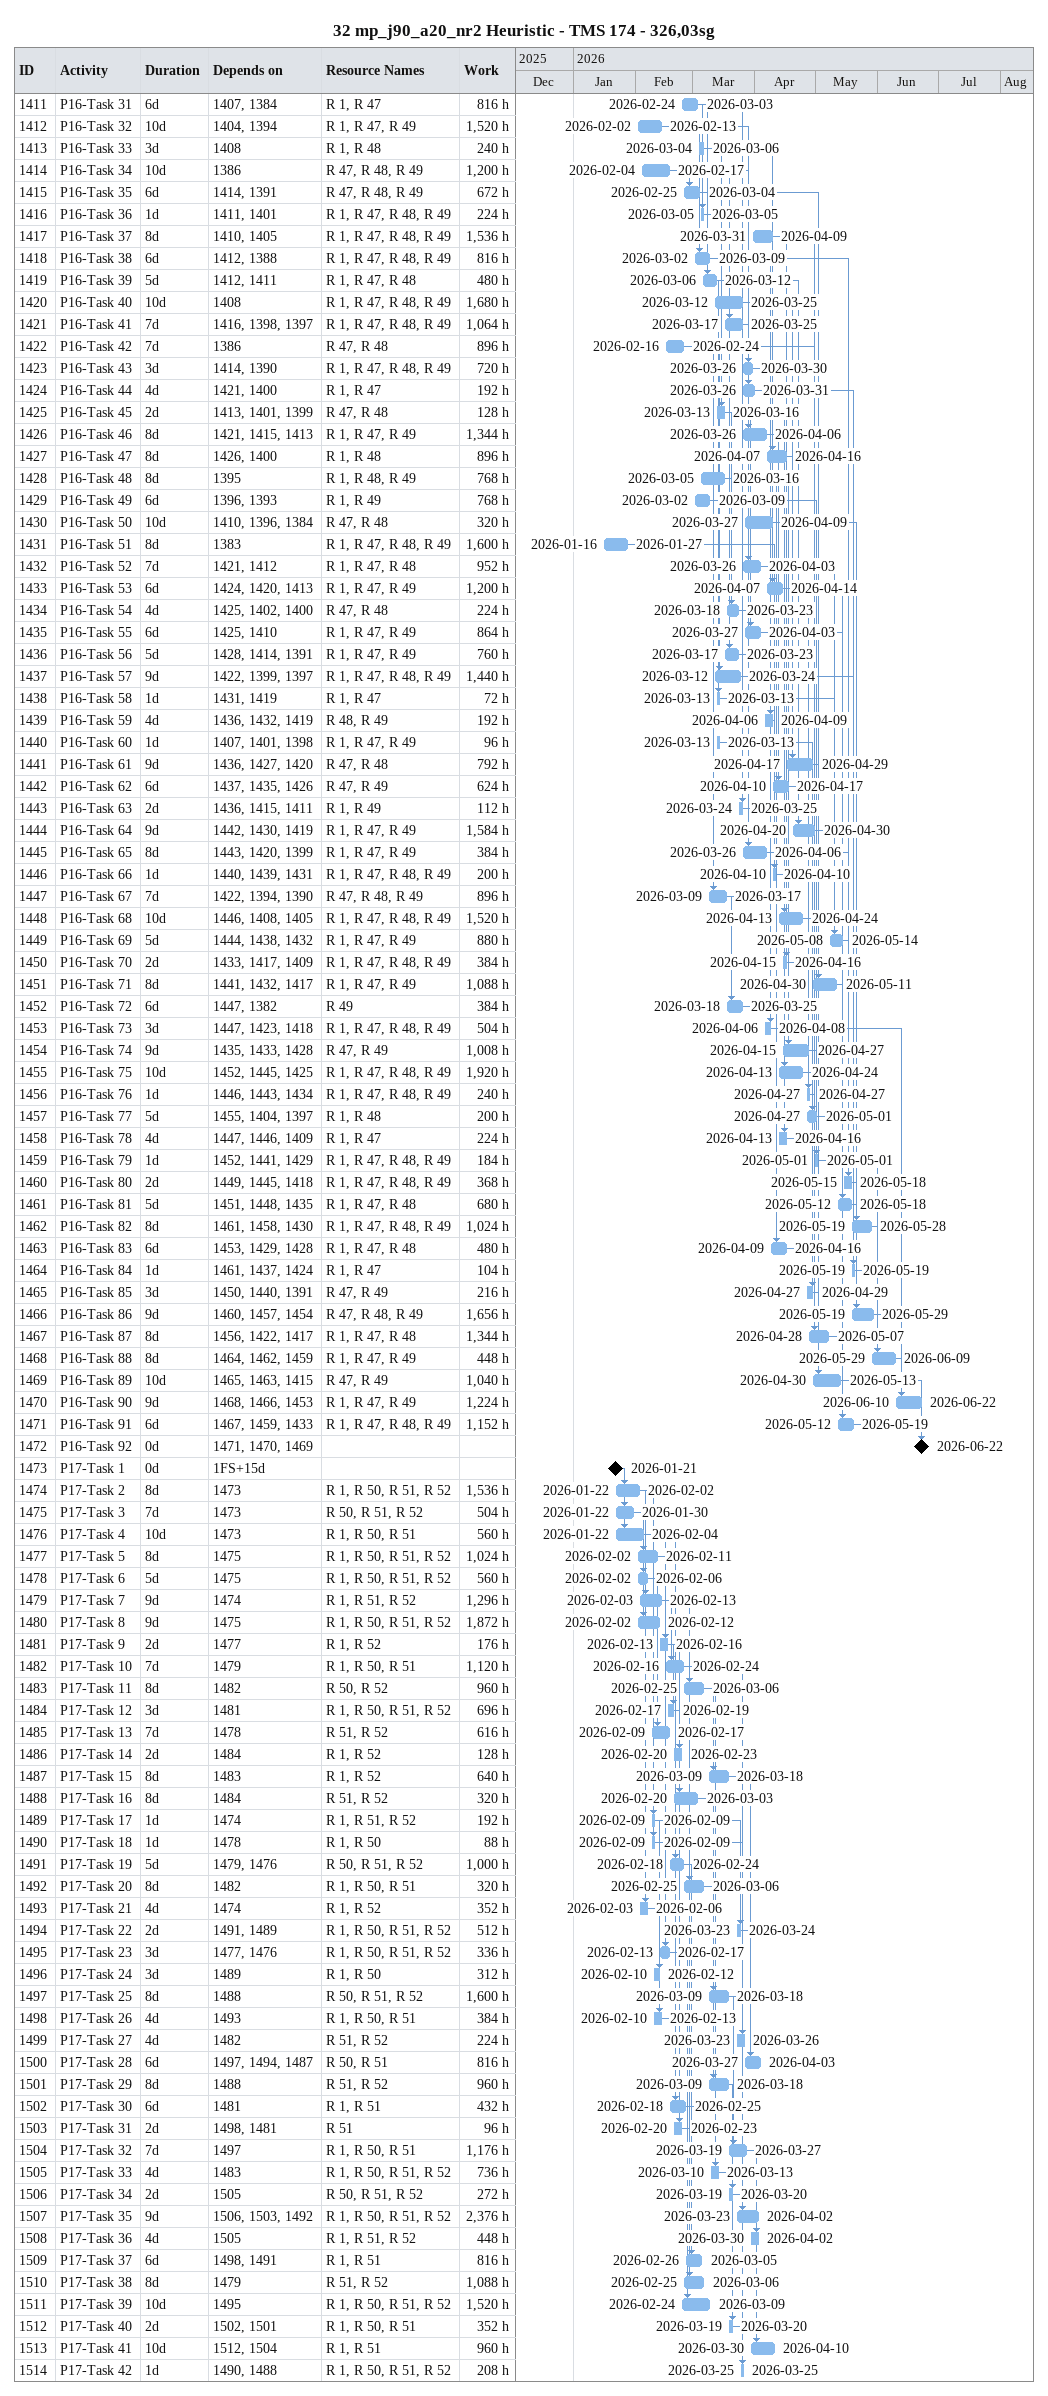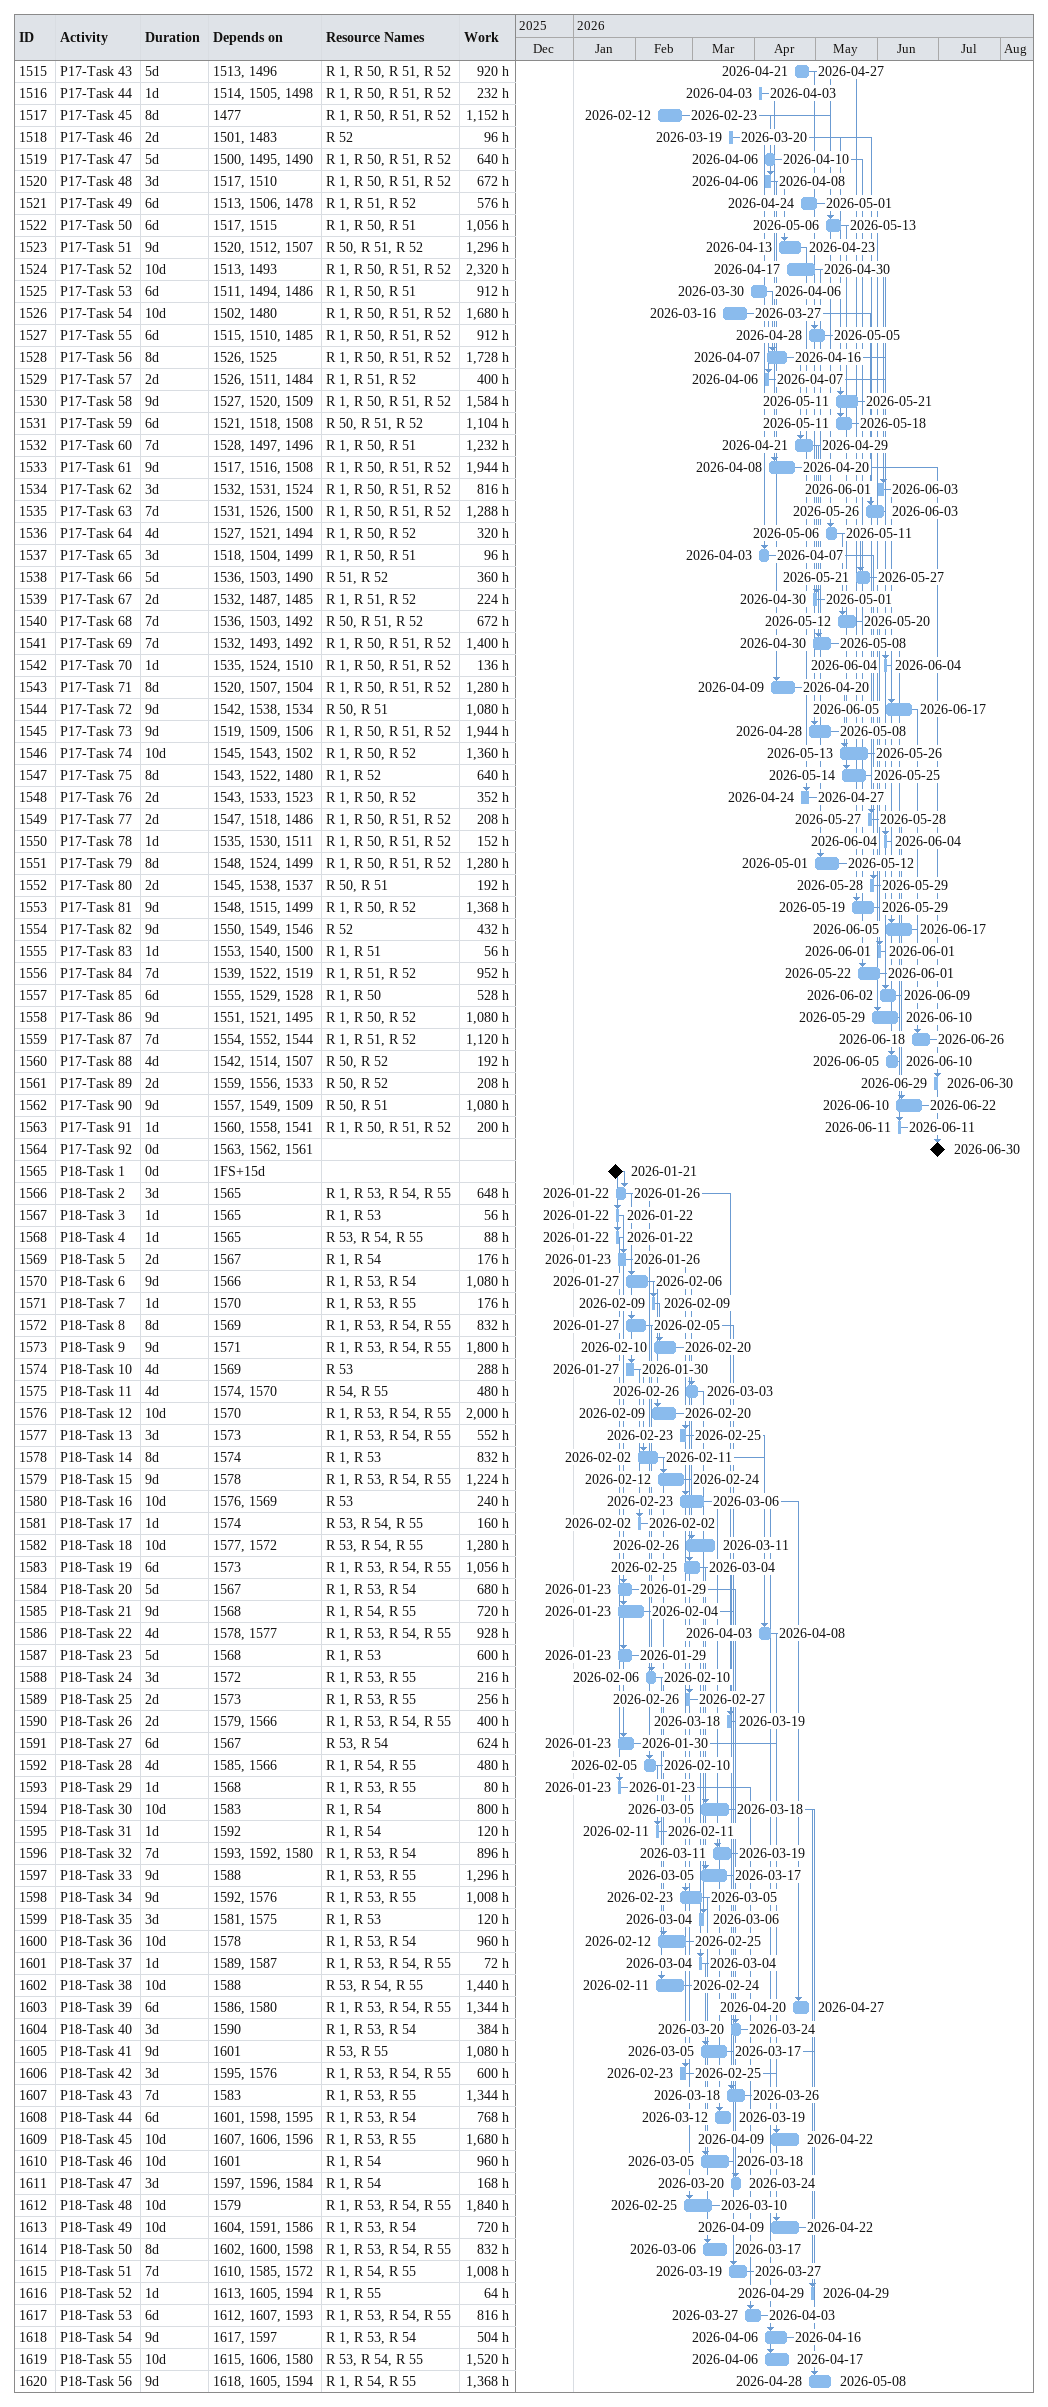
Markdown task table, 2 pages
32 mp_j90_a20_nr2 Heuristic - TMS 174 - 326,03sg

| ID | Task | Duration | Start | Finish | Predecessors | Resources | Work (h) |
|---|---|---|---|---|---|---|---|
| 1411 | P16-Task 31 | 6d | 2026-02-24 | 2026-03-03 | 1407, 1384 | R 1, R 47 | 816 |
| 1412 | P16-Task 32 | 10d | 2026-02-02 | 2026-02-13 | 1404, 1394 | R 1, R 47, R 49 | 1520 |
| 1413 | P16-Task 33 | 3d | 2026-03-04 | 2026-03-06 | 1408 | R 1, R 48 | 240 |
| 1414 | P16-Task 34 | 10d | 2026-02-04 | 2026-02-17 | 1386 | R 47, R 48, R 49 | 1200 |
| 1415 | P16-Task 35 | 6d | 2026-02-25 | 2026-03-04 | 1414, 1391 | R 47, R 48, R 49 | 672 |
| 1416 | P16-Task 36 | 1d | 2026-03-05 | 2026-03-05 | 1411, 1401 | R 1, R 47, R 48, R 49 | 224 |
| 1417 | P16-Task 37 | 8d | 2026-03-31 | 2026-04-09 | 1410, 1405 | R 1, R 47, R 48, R 49 | 1536 |
| 1418 | P16-Task 38 | 6d | 2026-03-02 | 2026-03-09 | 1412, 1388 | R 1, R 47, R 48, R 49 | 816 |
| 1419 | P16-Task 39 | 5d | 2026-03-06 | 2026-03-12 | 1412, 1411 | R 1, R 47, R 48 | 480 |
| 1420 | P16-Task 40 | 10d | 2026-03-12 | 2026-03-25 | 1408 | R 1, R 47, R 48, R 49 | 1680 |
| 1421 | P16-Task 41 | 7d | 2026-03-17 | 2026-03-25 | 1416, 1398, 1397 | R 1, R 47, R 48, R 49 | 1064 |
| 1422 | P16-Task 42 | 7d | 2026-02-16 | 2026-02-24 | 1386 | R 47, R 48 | 896 |
| 1423 | P16-Task 43 | 3d | 2026-03-26 | 2026-03-30 | 1414, 1390 | R 1, R 47, R 48, R 49 | 720 |
| 1424 | P16-Task 44 | 4d | 2026-03-26 | 2026-03-31 | 1421, 1400 | R 1, R 47 | 192 |
| 1425 | P16-Task 45 | 2d | 2026-03-13 | 2026-03-16 | 1413, 1401, 1399 | R 47, R 48 | 128 |
| 1426 | P16-Task 46 | 8d | 2026-03-26 | 2026-04-06 | 1421, 1415, 1413 | R 1, R 47, R 49 | 1344 |
| 1427 | P16-Task 47 | 8d | 2026-04-07 | 2026-04-16 | 1426, 1400 | R 1, R 48 | 896 |
| 1428 | P16-Task 48 | 8d | 2026-03-05 | 2026-03-16 | 1395 | R 1, R 48, R 49 | 768 |
| 1429 | P16-Task 49 | 6d | 2026-03-02 | 2026-03-09 | 1396, 1393 | R 1, R 49 | 768 |
| 1430 | P16-Task 50 | 10d | 2026-03-27 | 2026-04-09 | 1410, 1396, 1384 | R 47, R 48 | 320 |
| 1431 | P16-Task 51 | 8d | 2026-01-16 | 2026-01-27 | 1383 | R 1, R 47, R 48, R 49 | 1600 |
| 1432 | P16-Task 52 | 7d | 2026-03-26 | 2026-04-03 | 1421, 1412 | R 1, R 47, R 48 | 952 |
| 1433 | P16-Task 53 | 6d | 2026-04-07 | 2026-04-14 | 1424, 1420, 1413 | R 1, R 47, R 49 | 1200 |
| 1434 | P16-Task 54 | 4d | 2026-03-18 | 2026-03-23 | 1425, 1402, 1400 | R 47, R 48 | 224 |
| 1435 | P16-Task 55 | 6d | 2026-03-27 | 2026-04-03 | 1425, 1410 | R 1, R 47, R 49 | 864 |
| 1436 | P16-Task 56 | 5d | 2026-03-17 | 2026-03-23 | 1428, 1414, 1391 | R 1, R 47, R 49 | 760 |
| 1437 | P16-Task 57 | 9d | 2026-03-12 | 2026-03-24 | 1422, 1399, 1397 | R 1, R 47, R 48, R 49 | 1440 |
| 1438 | P16-Task 58 | 1d | 2026-03-13 | 2026-03-13 | 1431, 1419 | R 1, R 47 | 72 |
| 1439 | P16-Task 59 | 4d | 2026-04-06 | 2026-04-09 | 1436, 1432, 1419 | R 48, R 49 | 192 |
| 1440 | P16-Task 60 | 1d | 2026-03-13 | 2026-03-13 | 1407, 1401, 1398 | R 1, R 47, R 49 | 96 |
| 1441 | P16-Task 61 | 9d | 2026-04-17 | 2026-04-29 | 1436, 1427, 1420 | R 47, R 48 | 792 |
| 1442 | P16-Task 62 | 6d | 2026-04-10 | 2026-04-17 | 1437, 1435, 1426 | R 47, R 49 | 624 |
| 1443 | P16-Task 63 | 2d | 2026-03-24 | 2026-03-25 | 1436, 1415, 1411 | R 1, R 49 | 112 |
| 1444 | P16-Task 64 | 9d | 2026-04-20 | 2026-04-30 | 1442, 1430, 1419 | R 1, R 47, R 49 | 1584 |
| 1445 | P16-Task 65 | 8d | 2026-03-26 | 2026-04-06 | 1443, 1420, 1399 | R 1, R 47, R 49 | 384 |
| 1446 | P16-Task 66 | 1d | 2026-04-10 | 2026-04-10 | 1440, 1439, 1431 | R 1, R 47, R 48, R 49 | 200 |
| 1447 | P16-Task 67 | 7d | 2026-03-09 | 2026-03-17 | 1422, 1394, 1390 | R 47, R 48, R 49 | 896 |
| 1448 | P16-Task 68 | 10d | 2026-04-13 | 2026-04-24 | 1446, 1408, 1405 | R 1, R 47, R 48, R 49 | 1520 |
| 1449 | P16-Task 69 | 5d | 2026-05-08 | 2026-05-14 | 1444, 1438, 1432 | R 1, R 47, R 49 | 880 |
| 1450 | P16-Task 70 | 2d | 2026-04-15 | 2026-04-16 | 1433, 1417, 1409 | R 1, R 47, R 48, R 49 | 384 |
| 1451 | P16-Task 71 | 8d | 2026-04-30 | 2026-05-11 | 1441, 1432, 1417 | R 1, R 47, R 49 | 1088 |
| 1452 | P16-Task 72 | 6d | 2026-03-18 | 2026-03-25 | 1447, 1382 | R 49 | 384 |
| 1453 | P16-Task 73 | 3d | 2026-04-06 | 2026-04-08 | 1447, 1423, 1418 | R 1, R 47, R 48, R 49 | 504 |
| 1454 | P16-Task 74 | 9d | 2026-04-15 | 2026-04-27 | 1435, 1433, 1428 | R 47, R 49 | 1008 |
| 1455 | P16-Task 75 | 10d | 2026-04-13 | 2026-04-24 | 1452, 1445, 1425 | R 1, R 47, R 48, R 49 | 1920 |
| 1456 | P16-Task 76 | 1d | 2026-04-27 | 2026-04-27 | 1446, 1443, 1434 | R 1, R 47, R 48, R 49 | 240 |
| 1457 | P16-Task 77 | 5d | 2026-04-27 | 2026-05-01 | 1455, 1404, 1397 | R 1, R 48 | 200 |
| 1458 | P16-Task 78 | 4d | 2026-04-13 | 2026-04-16 | 1447, 1446, 1409 | R 1, R 47 | 224 |
| 1459 | P16-Task 79 | 1d | 2026-05-01 | 2026-05-01 | 1452, 1441, 1429 | R 1, R 47, R 48, R 49 | 184 |
| 1460 | P16-Task 80 | 2d | 2026-05-15 | 2026-05-18 | 1449, 1445, 1418 | R 1, R 47, R 48, R 49 | 368 |
| 1461 | P16-Task 81 | 5d | 2026-05-12 | 2026-05-18 | 1451, 1448, 1435 | R 1, R 47, R 48 | 680 |
| 1462 | P16-Task 82 | 8d | 2026-05-19 | 2026-05-28 | 1461, 1458, 1430 | R 1, R 47, R 48, R 49 | 1024 |
| 1463 | P16-Task 83 | 6d | 2026-04-09 | 2026-04-16 | 1453, 1429, 1428 | R 1, R 47, R 48 | 480 |
| 1464 | P16-Task 84 | 1d | 2026-05-19 | 2026-05-19 | 1461, 1437, 1424 | R 1, R 47 | 104 |
| 1465 | P16-Task 85 | 3d | 2026-04-27 | 2026-04-29 | 1450, 1440, 1391 | R 47, R 49 | 216 |
| 1466 | P16-Task 86 | 9d | 2026-05-19 | 2026-05-29 | 1460, 1457, 1454 | R 47, R 48, R 49 | 1656 |
| 1467 | P16-Task 87 | 8d | 2026-04-28 | 2026-05-07 | 1456, 1422, 1417 | R 1, R 47, R 48 | 1344 |
| 1468 | P16-Task 88 | 8d | 2026-05-29 | 2026-06-09 | 1464, 1462, 1459 | R 1, R 47, R 49 | 448 |
| 1469 | P16-Task 89 | 10d | 2026-04-30 | 2026-05-13 | 1465, 1463, 1415 | R 47, R 49 | 1040 |
| 1470 | P16-Task 90 | 9d | 2026-06-10 | 2026-06-22 | 1468, 1466, 1453 | R 1, R 47, R 49 | 1224 |
| 1471 | P16-Task 91 | 6d | 2026-05-12 | 2026-05-19 | 1467, 1459, 1433 | R 1, R 47, R 48, R 49 | 1152 |
| 1472 | P16-Task 92 | 0d | 2026-06-22 | 2026-06-22 | 1471, 1470, 1469 |  |  |
| 1473 | P17-Task 1 | 0d | 2026-01-21 | 2026-01-21 | 1FS+15d |  |  |
| 1474 | P17-Task 2 | 8d | 2026-01-22 | 2026-02-02 | 1473 | R 1, R 50, R 51, R 52 | 1536 |
| 1475 | P17-Task 3 | 7d | 2026-01-22 | 2026-01-30 | 1473 | R 50, R 51, R 52 | 504 |
| 1476 | P17-Task 4 | 10d | 2026-01-22 | 2026-02-04 | 1473 | R 1, R 50, R 51 | 560 |
| 1477 | P17-Task 5 | 8d | 2026-02-02 | 2026-02-11 | 1475 | R 1, R 50, R 51, R 52 | 1024 |
| 1478 | P17-Task 6 | 5d | 2026-02-02 | 2026-02-06 | 1475 | R 1, R 50, R 51, R 52 | 560 |
| 1479 | P17-Task 7 | 9d | 2026-02-03 | 2026-02-13 | 1474 | R 1, R 51, R 52 | 1296 |
| 1480 | P17-Task 8 | 9d | 2026-02-02 | 2026-02-12 | 1475 | R 1, R 50, R 51, R 52 | 1872 |
| 1481 | P17-Task 9 | 2d | 2026-02-13 | 2026-02-16 | 1477 | R 1, R 52 | 176 |
| 1482 | P17-Task 10 | 7d | 2026-02-16 | 2026-02-24 | 1479 | R 1, R 50, R 51 | 1120 |
| 1483 | P17-Task 11 | 8d | 2026-02-25 | 2026-03-06 | 1482 | R 50, R 52 | 960 |
| 1484 | P17-Task 12 | 3d | 2026-02-17 | 2026-02-19 | 1481 | R 1, R 50, R 51, R 52 | 696 |
| 1485 | P17-Task 13 | 7d | 2026-02-09 | 2026-02-17 | 1478 | R 51, R 52 | 616 |
| 1486 | P17-Task 14 | 2d | 2026-02-20 | 2026-02-23 | 1484 | R 1, R 52 | 128 |
| 1487 | P17-Task 15 | 8d | 2026-03-09 | 2026-03-18 | 1483 | R 1, R 52 | 640 |
| 1488 | P17-Task 16 | 8d | 2026-02-20 | 2026-03-03 | 1484 | R 51, R 52 | 320 |
| 1489 | P17-Task 17 | 1d | 2026-02-09 | 2026-02-09 | 1474 | R 1, R 51, R 52 | 192 |
| 1490 | P17-Task 18 | 1d | 2026-02-09 | 2026-02-09 | 1478 | R 1, R 50 | 88 |
| 1491 | P17-Task 19 | 5d | 2026-02-18 | 2026-02-24 | 1479, 1476 | R 50, R 51, R 52 | 1000 |
| 1492 | P17-Task 20 | 8d | 2026-02-25 | 2026-03-06 | 1482 | R 1, R 50, R 51 | 320 |
| 1493 | P17-Task 21 | 4d | 2026-02-03 | 2026-02-06 | 1474 | R 1, R 52 | 352 |
| 1494 | P17-Task 22 | 2d | 2026-03-23 | 2026-03-24 | 1491, 1489 | R 1, R 50, R 51, R 52 | 512 |
| 1495 | P17-Task 23 | 3d | 2026-02-13 | 2026-02-17 | 1477, 1476 | R 1, R 50, R 51, R 52 | 336 |
| 1496 | P17-Task 24 | 3d | 2026-02-10 | 2026-02-12 | 1489 | R 1, R 50 | 312 |
| 1497 | P17-Task 25 | 8d | 2026-03-09 | 2026-03-18 | 1488 | R 50, R 51, R 52 | 1600 |
| 1498 | P17-Task 26 | 4d | 2026-02-10 | 2026-02-13 | 1493 | R 1, R 50, R 51 | 384 |
| 1499 | P17-Task 27 | 4d | 2026-03-23 | 2026-03-26 | 1482 | R 51, R 52 | 224 |
| 1500 | P17-Task 28 | 6d | 2026-03-27 | 2026-04-03 | 1497, 1494, 1487 | R 50, R 51 | 816 |
| 1501 | P17-Task 29 | 8d | 2026-03-09 | 2026-03-18 | 1488 | R 51, R 52 | 960 |
| 1502 | P17-Task 30 | 6d | 2026-02-18 | 2026-02-25 | 1481 | R 1, R 51 | 432 |
| 1503 | P17-Task 31 | 2d | 2026-02-20 | 2026-02-23 | 1498, 1481 | R 51 | 96 |
| 1504 | P17-Task 32 | 7d | 2026-03-19 | 2026-03-27 | 1497 | R 1, R 50, R 51 | 1176 |
| 1505 | P17-Task 33 | 4d | 2026-03-10 | 2026-03-13 | 1483 | R 1, R 50, R 51, R 52 | 736 |
| 1506 | P17-Task 34 | 2d | 2026-03-19 | 2026-03-20 | 1505 | R 50, R 51, R 52 | 272 |
| 1507 | P17-Task 35 | 9d | 2026-03-23 | 2026-04-02 | 1506, 1503, 1492 | R 1, R 50, R 51, R 52 | 2376 |
| 1508 | P17-Task 36 | 4d | 2026-03-30 | 2026-04-02 | 1505 | R 1, R 51, R 52 | 448 |
| 1509 | P17-Task 37 | 6d | 2026-02-26 | 2026-03-05 | 1498, 1491 | R 1, R 51 | 816 |
| 1510 | P17-Task 38 | 8d | 2026-02-25 | 2026-03-06 | 1479 | R 51, R 52 | 1088 |
| 1511 | P17-Task 39 | 10d | 2026-02-24 | 2026-03-09 | 1495 | R 1, R 50, R 51, R 52 | 1520 |
| 1512 | P17-Task 40 | 2d | 2026-03-19 | 2026-03-20 | 1502, 1501 | R 1, R 50, R 51 | 352 |
| 1513 | P17-Task 41 | 10d | 2026-03-30 | 2026-04-10 | 1512, 1504 | R 1, R 51 | 960 |
| 1514 | P17-Task 42 | 1d | 2026-03-25 | 2026-03-25 | 1490, 1488 | R 1, R 50, R 51, R 52 | 208 |
| 1515 | P17-Task 43 | 5d | 2026-04-21 | 2026-04-27 | 1513, 1496 | R 1, R 50, R 51, R 52 | 920 |
| 1516 | P17-Task 44 | 1d | 2026-04-03 | 2026-04-03 | 1514, 1505, 1498 | R 1, R 50, R 51, R 52 | 232 |
| 1517 | P17-Task 45 | 8d | 2026-02-12 | 2026-02-23 | 1477 | R 1, R 50, R 51, R 52 | 1152 |
| 1518 | P17-Task 46 | 2d | 2026-03-19 | 2026-03-20 | 1501, 1483 | R 52 | 96 |
| 1519 | P17-Task 47 | 5d | 2026-04-06 | 2026-04-10 | 1500, 1495, 1490 | R 1, R 50, R 51, R 52 | 640 |
| 1520 | P17-Task 48 | 3d | 2026-04-06 | 2026-04-08 | 1517, 1510 | R 1, R 50, R 51, R 52 | 672 |
| 1521 | P17-Task 49 | 6d | 2026-04-24 | 2026-05-01 | 1513, 1506, 1478 | R 1, R 51, R 52 | 576 |
| 1522 | P17-Task 50 | 6d | 2026-05-06 | 2026-05-13 | 1517, 1515 | R 1, R 50, R 51 | 1056 |
| 1523 | P17-Task 51 | 9d | 2026-04-13 | 2026-04-23 | 1520, 1512, 1507 | R 50, R 51, R 52 | 1296 |
| 1524 | P17-Task 52 | 10d | 2026-04-17 | 2026-04-30 | 1513, 1493 | R 1, R 50, R 51, R 52 | 2320 |
| 1525 | P17-Task 53 | 6d | 2026-03-30 | 2026-04-06 | 1511, 1494, 1486 | R 1, R 50, R 51 | 912 |
| 1526 | P17-Task 54 | 10d | 2026-03-16 | 2026-03-27 | 1502, 1480 | R 1, R 50, R 51, R 52 | 1680 |
| 1527 | P17-Task 55 | 6d | 2026-04-28 | 2026-05-05 | 1515, 1510, 1485 | R 1, R 50, R 51, R 52 | 912 |
| 1528 | P17-Task 56 | 8d | 2026-04-07 | 2026-04-16 | 1526, 1525 | R 1, R 50, R 51, R 52 | 1728 |
| 1529 | P17-Task 57 | 2d | 2026-04-06 | 2026-04-07 | 1526, 1511, 1484 | R 1, R 51, R 52 | 400 |
| 1530 | P17-Task 58 | 9d | 2026-05-11 | 2026-05-21 | 1527, 1520, 1509 | R 1, R 50, R 51, R 52 | 1584 |
| 1531 | P17-Task 59 | 6d | 2026-05-11 | 2026-05-18 | 1521, 1518, 1508 | R 50, R 51, R 52 | 1104 |
| 1532 | P17-Task 60 | 7d | 2026-04-21 | 2026-04-29 | 1528, 1497, 1496 | R 1, R 50, R 51 | 1232 |
| 1533 | P17-Task 61 | 9d | 2026-04-08 | 2026-04-20 | 1517, 1516, 1508 | R 1, R 50, R 51, R 52 | 1944 |
| 1534 | P17-Task 62 | 3d | 2026-06-01 | 2026-06-03 | 1532, 1531, 1524 | R 1, R 50, R 51, R 52 | 816 |
| 1535 | P17-Task 63 | 7d | 2026-05-26 | 2026-06-03 | 1531, 1526, 1500 | R 1, R 50, R 51, R 52 | 1288 |
| 1536 | P17-Task 64 | 4d | 2026-05-06 | 2026-05-11 | 1527, 1521, 1494 | R 1, R 50, R 52 | 320 |
| 1537 | P17-Task 65 | 3d | 2026-04-03 | 2026-04-07 | 1518, 1504, 1499 | R 1, R 50, R 51 | 96 |
| 1538 | P17-Task 66 | 5d | 2026-05-21 | 2026-05-27 | 1536, 1503, 1490 | R 51, R 52 | 360 |
| 1539 | P17-Task 67 | 2d | 2026-04-30 | 2026-05-01 | 1532, 1487, 1485 | R 1, R 51, R 52 | 224 |
| 1540 | P17-Task 68 | 7d | 2026-05-12 | 2026-05-20 | 1536, 1503, 1492 | R 50, R 51, R 52 | 672 |
| 1541 | P17-Task 69 | 7d | 2026-04-30 | 2026-05-08 | 1532, 1493, 1492 | R 1, R 50, R 51, R 52 | 1400 |
| 1542 | P17-Task 70 | 1d | 2026-06-04 | 2026-06-04 | 1535, 1524, 1510 | R 1, R 50, R 51, R 52 | 136 |
| 1543 | P17-Task 71 | 8d | 2026-04-09 | 2026-04-20 | 1520, 1507, 1504 | R 1, R 50, R 51, R 52 | 1280 |
| 1544 | P17-Task 72 | 9d | 2026-06-05 | 2026-06-17 | 1542, 1538, 1534 | R 50, R 51 | 1080 |
| 1545 | P17-Task 73 | 9d | 2026-04-28 | 2026-05-08 | 1519, 1509, 1506 | R 1, R 50, R 51, R 52 | 1944 |
| 1546 | P17-Task 74 | 10d | 2026-05-13 | 2026-05-26 | 1545, 1543, 1502 | R 1, R 50, R 52 | 1360 |
| 1547 | P17-Task 75 | 8d | 2026-05-14 | 2026-05-25 | 1543, 1522, 1480 | R 1, R 52 | 640 |
| 1548 | P17-Task 76 | 2d | 2026-04-24 | 2026-04-27 | 1543, 1533, 1523 | R 1, R 50, R 52 | 352 |
| 1549 | P17-Task 77 | 2d | 2026-05-27 | 2026-05-28 | 1547, 1518, 1486 | R 1, R 50, R 51, R 52 | 208 |
| 1550 | P17-Task 78 | 1d | 2026-06-04 | 2026-06-04 | 1535, 1530, 1511 | R 1, R 50, R 51, R 52 | 152 |
| 1551 | P17-Task 79 | 8d | 2026-05-01 | 2026-05-12 | 1548, 1524, 1499 | R 1, R 50, R 51, R 52 | 1280 |
| 1552 | P17-Task 80 | 2d | 2026-05-28 | 2026-05-29 | 1545, 1538, 1537 | R 50, R 51 | 192 |
| 1553 | P17-Task 81 | 9d | 2026-05-19 | 2026-05-29 | 1548, 1515, 1499 | R 1, R 50, R 52 | 1368 |
| 1554 | P17-Task 82 | 9d | 2026-06-05 | 2026-06-17 | 1550, 1549, 1546 | R 52 | 432 |
| 1555 | P17-Task 83 | 1d | 2026-06-01 | 2026-06-01 | 1553, 1540, 1500 | R 1, R 51 | 56 |
| 1556 | P17-Task 84 | 7d | 2026-05-22 | 2026-06-01 | 1539, 1522, 1519 | R 1, R 51, R 52 | 952 |
| 1557 | P17-Task 85 | 6d | 2026-06-02 | 2026-06-09 | 1555, 1529, 1528 | R 1, R 50 | 528 |
| 1558 | P17-Task 86 | 9d | 2026-05-29 | 2026-06-10 | 1551, 1521, 1495 | R 1, R 50, R 52 | 1080 |
| 1559 | P17-Task 87 | 7d | 2026-06-18 | 2026-06-26 | 1554, 1552, 1544 | R 1, R 51, R 52 | 1120 |
| 1560 | P17-Task 88 | 4d | 2026-06-05 | 2026-06-10 | 1542, 1514, 1507 | R 50, R 52 | 192 |
| 1561 | P17-Task 89 | 2d | 2026-06-29 | 2026-06-30 | 1559, 1556, 1533 | R 50, R 52 | 208 |
| 1562 | P17-Task 90 | 9d | 2026-06-10 | 2026-06-22 | 1557, 1549, 1509 | R 50, R 51 | 1080 |
| 1563 | P17-Task 91 | 1d | 2026-06-11 | 2026-06-11 | 1560, 1558, 1541 | R 1, R 50, R 51, R 52 | 200 |
| 1564 | P17-Task 92 | 0d | 2026-06-30 | 2026-06-30 | 1563, 1562, 1561 |  |  |
| 1565 | P18-Task 1 | 0d | 2026-01-21 | 2026-01-21 | 1FS+15d |  |  |
| 1566 | P18-Task 2 | 3d | 2026-01-22 | 2026-01-26 | 1565 | R 1, R 53, R 54, R 55 | 648 |
| 1567 | P18-Task 3 | 1d | 2026-01-22 | 2026-01-22 | 1565 | R 1, R 53 | 56 |
| 1568 | P18-Task 4 | 1d | 2026-01-22 | 2026-01-22 | 1565 | R 53, R 54, R 55 | 88 |
| 1569 | P18-Task 5 | 2d | 2026-01-23 | 2026-01-26 | 1567 | R 1, R 54 | 176 |
| 1570 | P18-Task 6 | 9d | 2026-01-27 | 2026-02-06 | 1566 | R 1, R 53, R 54 | 1080 |
| 1571 | P18-Task 7 | 1d | 2026-02-09 | 2026-02-09 | 1570 | R 1, R 53, R 55 | 176 |
| 1572 | P18-Task 8 | 8d | 2026-01-27 | 2026-02-05 | 1569 | R 1, R 53, R 54, R 55 | 832 |
| 1573 | P18-Task 9 | 9d | 2026-02-10 | 2026-02-20 | 1571 | R 1, R 53, R 54, R 55 | 1800 |
| 1574 | P18-Task 10 | 4d | 2026-01-27 | 2026-01-30 | 1569 | R 53 | 288 |
| 1575 | P18-Task 11 | 4d | 2026-02-26 | 2026-03-03 | 1574, 1570 | R 54, R 55 | 480 |
| 1576 | P18-Task 12 | 10d | 2026-02-09 | 2026-02-20 | 1570 | R 1, R 53, R 54, R 55 | 2000 |
| 1577 | P18-Task 13 | 3d | 2026-02-23 | 2026-02-25 | 1573 | R 1, R 53, R 54, R 55 | 552 |
| 1578 | P18-Task 14 | 8d | 2026-02-02 | 2026-02-11 | 1574 | R 1, R 53 | 832 |
| 1579 | P18-Task 15 | 9d | 2026-02-12 | 2026-02-24 | 1578 | R 1, R 53, R 54, R 55 | 1224 |
| 1580 | P18-Task 16 | 10d | 2026-02-23 | 2026-03-06 | 1576, 1569 | R 53 | 240 |
| 1581 | P18-Task 17 | 1d | 2026-02-02 | 2026-02-02 | 1574 | R 53, R 54, R 55 | 160 |
| 1582 | P18-Task 18 | 10d | 2026-02-26 | 2026-03-11 | 1577, 1572 | R 53, R 54, R 55 | 1280 |
| 1583 | P18-Task 19 | 6d | 2026-02-25 | 2026-03-04 | 1573 | R 1, R 53, R 54, R 55 | 1056 |
| 1584 | P18-Task 20 | 5d | 2026-01-23 | 2026-01-29 | 1567 | R 1, R 53, R 54 | 680 |
| 1585 | P18-Task 21 | 9d | 2026-01-23 | 2026-02-04 | 1568 | R 1, R 54, R 55 | 720 |
| 1586 | P18-Task 22 | 4d | 2026-04-03 | 2026-04-08 | 1578, 1577 | R 1, R 53, R 54, R 55 | 928 |
| 1587 | P18-Task 23 | 5d | 2026-01-23 | 2026-01-29 | 1568 | R 1, R 53 | 600 |
| 1588 | P18-Task 24 | 3d | 2026-02-06 | 2026-02-10 | 1572 | R 1, R 53, R 55 | 216 |
| 1589 | P18-Task 25 | 2d | 2026-02-26 | 2026-02-27 | 1573 | R 1, R 53, R 55 | 256 |
| 1590 | P18-Task 26 | 2d | 2026-03-18 | 2026-03-19 | 1579, 1566 | R 1, R 53, R 54, R 55 | 400 |
| 1591 | P18-Task 27 | 6d | 2026-01-23 | 2026-01-30 | 1567 | R 53, R 54 | 624 |
| 1592 | P18-Task 28 | 4d | 2026-02-05 | 2026-02-10 | 1585, 1566 | R 1, R 54, R 55 | 480 |
| 1593 | P18-Task 29 | 1d | 2026-01-23 | 2026-01-23 | 1568 | R 1, R 53, R 55 | 80 |
| 1594 | P18-Task 30 | 10d | 2026-03-05 | 2026-03-18 | 1583 | R 1, R 54 | 800 |
| 1595 | P18-Task 31 | 1d | 2026-02-11 | 2026-02-11 | 1592 | R 1, R 54 | 120 |
| 1596 | P18-Task 32 | 7d | 2026-03-11 | 2026-03-19 | 1593, 1592, 1580 | R 1, R 53, R 54 | 896 |
| 1597 | P18-Task 33 | 9d | 2026-03-05 | 2026-03-17 | 1588 | R 1, R 53, R 55 | 1296 |
| 1598 | P18-Task 34 | 9d | 2026-02-23 | 2026-03-05 | 1592, 1576 | R 1, R 53, R 55 | 1008 |
| 1599 | P18-Task 35 | 3d | 2026-03-04 | 2026-03-06 | 1581, 1575 | R 1, R 53 | 120 |
| 1600 | P18-Task 36 | 10d | 2026-02-12 | 2026-02-25 | 1578 | R 1, R 53, R 54 | 960 |
| 1601 | P18-Task 37 | 1d | 2026-03-04 | 2026-03-04 | 1589, 1587 | R 1, R 53, R 54, R 55 | 72 |
| 1602 | P18-Task 38 | 10d | 2026-02-11 | 2026-02-24 | 1588 | R 53, R 54, R 55 | 1440 |
| 1603 | P18-Task 39 | 6d | 2026-04-20 | 2026-04-27 | 1586, 1580 | R 1, R 53, R 54, R 55 | 1344 |
| 1604 | P18-Task 40 | 3d | 2026-03-20 | 2026-03-24 | 1590 | R 1, R 53, R 54 | 384 |
| 1605 | P18-Task 41 | 9d | 2026-03-05 | 2026-03-17 | 1601 | R 53, R 55 | 1080 |
| 1606 | P18-Task 42 | 3d | 2026-02-23 | 2026-02-25 | 1595, 1576 | R 1, R 53, R 54, R 55 | 600 |
| 1607 | P18-Task 43 | 7d | 2026-03-18 | 2026-03-26 | 1583 | R 1, R 53, R 55 | 1344 |
| 1608 | P18-Task 44 | 6d | 2026-03-12 | 2026-03-19 | 1601, 1598, 1595 | R 1, R 53, R 54 | 768 |
| 1609 | P18-Task 45 | 10d | 2026-04-09 | 2026-04-22 | 1607, 1606, 1596 | R 1, R 53, R 55 | 1680 |
| 1610 | P18-Task 46 | 10d | 2026-03-05 | 2026-03-18 | 1601 | R 1, R 54 | 960 |
| 1611 | P18-Task 47 | 3d | 2026-03-20 | 2026-03-24 | 1597, 1596, 1584 | R 1, R 54 | 168 |
| 1612 | P18-Task 48 | 10d | 2026-02-25 | 2026-03-10 | 1579 | R 1, R 53, R 54, R 55 | 1840 |
| 1613 | P18-Task 49 | 10d | 2026-04-09 | 2026-04-22 | 1604, 1591, 1586 | R 1, R 53, R 54 | 720 |
| 1614 | P18-Task 50 | 8d | 2026-03-06 | 2026-03-17 | 1602, 1600, 1598 | R 1, R 53, R 54, R 55 | 832 |
| 1615 | P18-Task 51 | 7d | 2026-03-19 | 2026-03-27 | 1610, 1585, 1572 | R 1, R 54, R 55 | 1008 |
| 1616 | P18-Task 52 | 1d | 2026-04-29 | 2026-04-29 | 1613, 1605, 1594 | R 1, R 55 | 64 |
| 1617 | P18-Task 53 | 6d | 2026-03-27 | 2026-04-03 | 1612, 1607, 1593 | R 1, R 53, R 54, R 55 | 816 |
| 1618 | P18-Task 54 | 9d | 2026-04-06 | 2026-04-16 | 1617, 1597 | R 1, R 53, R 54 | 504 |
| 1619 | P18-Task 55 | 10d | 2026-04-06 | 2026-04-17 | 1615, 1606, 1580 | R 53, R 54, R 55 | 1520 |
| 1620 | P18-Task 56 | 9d | 2026-04-28 | 2026-05-08 | 1618, 1605, 1594 | R 1, R 54, R 55 | 1368 |
